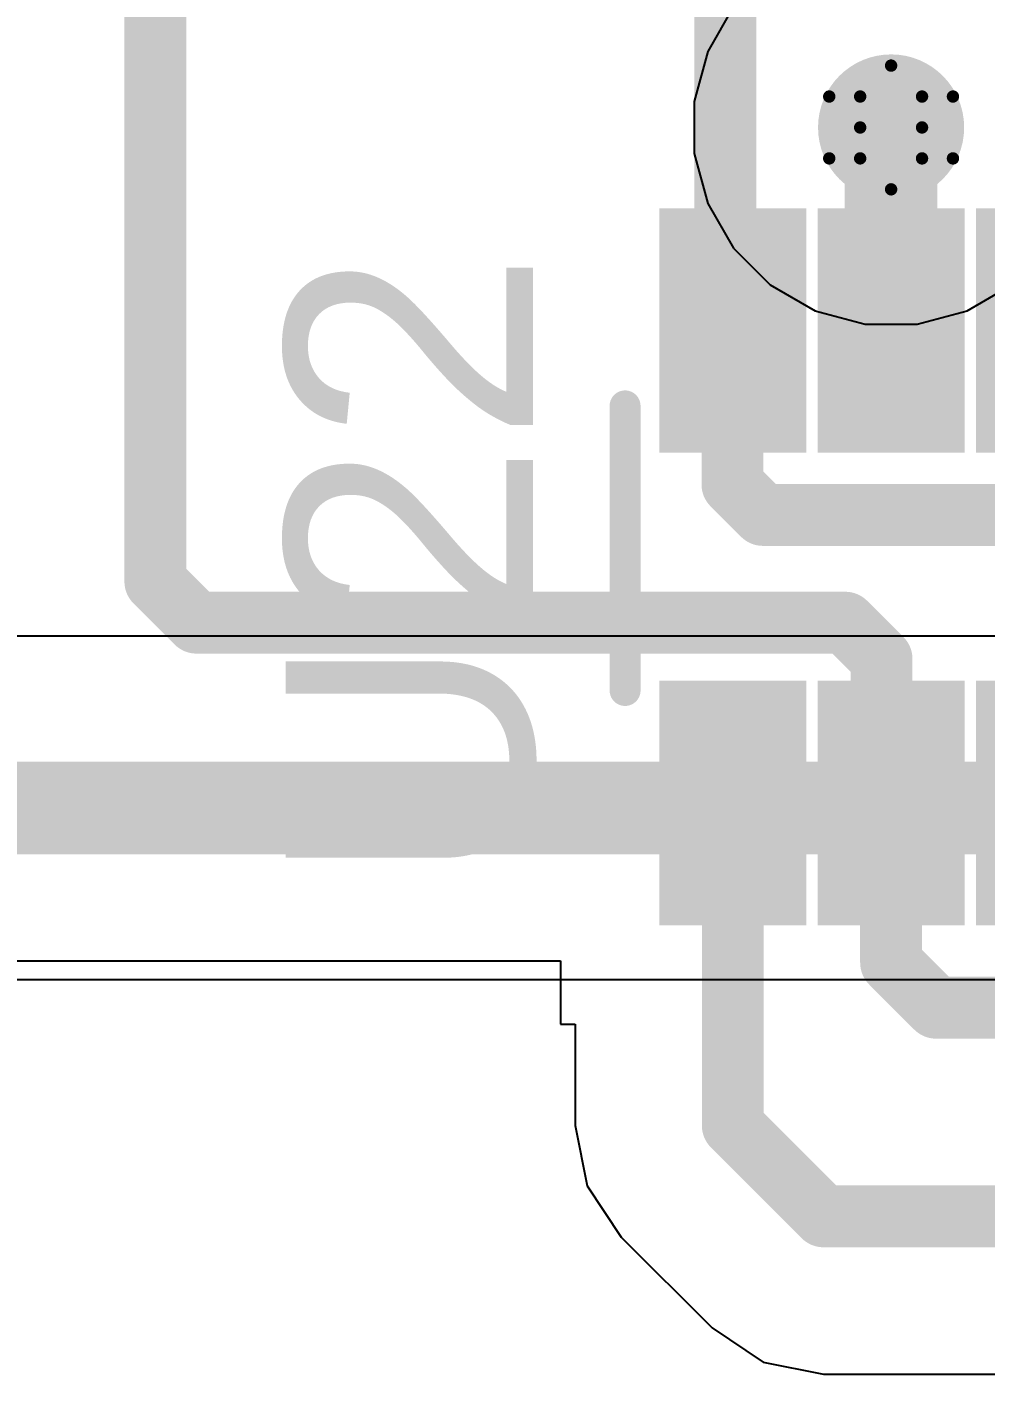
# Model space of a CAD drawing. Header units: inches. Extents: x -3 to 5437, y -3 to 5435.
# Drawn here: x 27.72 to 31.65, y 100.19 to 105.72 of the extents above; entities that cross this region are included whole.
import ezdxf

# ---------------------------------------------------------------- set-up
doc = ezdxf.new("R2010")
doc.units = ezdxf.units.IN
for name, color, linetype in [('Bottom Layer', 5, 'Continuous'), ('Bottom Solder', 6, 'Continuous'), ('Drill Drawing', 1, 'Continuous'), ('GND', 16, 'Continuous'), ('PWR', 76, 'Continuous'), ('Top Layer', 1, 'Continuous'), ('Top Overlay', 2, 'Continuous'), ('Top Paste', 8, 'Continuous'), ('Top Solder', 216, 'Continuous'), ('Via Holes', 16, 'Continuous')]:
    doc.layers.add(name, color=color, linetype=linetype)
doc.styles.add('Arial', font='', dxfattribs={"height": 0.2})
doc.styles.get('Arial').set_extended_font_data('Arial')

# ---------------------------------------------------------------- blocks, each defined once
blk = doc.blocks.new('SOT_363_169')
at = {"layer": 'Top Layer'}
for points in [[(-0.57, 0.85), (-0.57, 0.45), (-1.37, 0.45), (-1.37, 0.85)], [(1.37, 0.85), (1.37, 0.45), (0.57, 0.45), (0.57, 0.85)], [(-0.57, 0.2), (-0.57, -0.2), (-1.37, -0.2), (-1.37, 0.2)], [(1.37, 0.2), (1.37, -0.2), (0.57, -0.2), (0.57, 0.2)], [(-0.57, -0.45), (-0.57, -0.85), (-1.37, -0.85), (-1.37, -0.45)], [(1.37, -0.45), (1.37, -0.85), (0.57, -0.85), (0.57, -0.45)]]:
    blk.add_hatch(color=1, dxfattribs=at).paths.add_polyline_path(points)
at = {"layer": 'Top Paste'}
for points in [[(-0.57, 0.85), (-0.57, 0.45), (-1.37, 0.45), (-1.37, 0.85)], [(1.37, 0.85), (1.37, 0.45), (0.57, 0.45), (0.57, 0.85)], [(-0.57, 0.2), (-0.57, -0.2), (-1.37, -0.2), (-1.37, 0.2)], [(1.37, 0.2), (1.37, -0.2), (0.57, -0.2), (0.57, 0.2)], [(-0.57, -0.45), (-0.57, -0.85), (-1.37, -0.85), (-1.37, -0.45)], [(1.37, -0.45), (1.37, -0.85), (0.57, -0.85), (0.57, -0.45)]]:
    blk.add_hatch(color=8, dxfattribs=at).paths.add_polyline_path(points)
at = {"layer": 'Top Solder'}
for points in [[(-0.4684, 0.9516), (-0.4684, 0.3484), (-1.4716, 0.3484), (-1.4716, 0.9516)], [(1.4716, 0.9516), (1.4716, 0.3484), (0.4684, 0.3484), (0.4684, 0.9516)], [(-0.4684, 0.3016), (-0.4684, -0.3016), (-1.4716, -0.3016), (-1.4716, 0.3016)], [(1.4716, 0.3016), (1.4716, -0.3016), (0.4684, -0.3016), (0.4684, 0.3016)], [(-0.4684, -0.3484), (-0.4684, -0.9516), (-1.4716, -0.9516), (-1.4716, -0.3484)], [(1.4716, -0.3484), (1.4716, -0.9516), (0.4684, -0.9516), (0.4684, -0.3484)]]:
    blk.add_hatch(color=216, dxfattribs=at).paths.add_polyline_path(points)
at = {"layer": 'Top Overlay'}
for points in [[(0.508, 1.0922, 0.127, 0.127, 0), (-0.6604, 1.0922, 0.127, 0.127, 0)], [(-1.524, 0.6604, 0.1, 0.1, 0), (-1.651, 0.7874, 0.1, 0.1, 0)], [(-1.651, 0.5334, 0.1, 0.1, 0), (-1.651, 0.7874, 0.1, 0.1, 0)], [(-1.651, 0.5334, 0.1, 0.1, 0), (-1.524, 0.6604, 0.1, 0.1, 0)], [(0.508, -1.0922, 0.127, 0.127, 0), (-0.6604, -1.0922, 0.127, 0.127, 0)]]:
    blk.add_lwpolyline(points, format="xyseb", dxfattribs=at)
for points in [[(-0.6921, 1.0922, 0.0635, 0.0635, 1), (-0.6287, 1.0922, 0.0635, 0.0635, 1)], [(0.4763, 1.0922, 0.0635, 0.0635, 1), (0.5398, 1.0922, 0.0635, 0.0635, 1)], [(-1.676, 0.7874, 0.05, 0.05, 1), (-1.626, 0.7874, 0.05, 0.05, 1)], [(-1.676, 0.7874, 0.05, 0.05, 1), (-1.626, 0.7874, 0.05, 0.05, 1)], [(-1.549, 0.6604, 0.05, 0.05, 1), (-1.499, 0.6604, 0.05, 0.05, 1)], [(-1.549, 0.6604, 0.05, 0.05, 1), (-1.499, 0.6604, 0.05, 0.05, 1)], [(-1.676, 0.5334, 0.05, 0.05, 1), (-1.626, 0.5334, 0.05, 0.05, 1)], [(-1.676, 0.5334, 0.05, 0.05, 1), (-1.626, 0.5334, 0.05, 0.05, 1)], [(-0.6921, -1.0922, 0.0635, 0.0635, 1), (-0.6287, -1.0922, 0.0635, 0.0635, 1)], [(0.4763, -1.0922, 0.0635, 0.0635, 1), (0.5398, -1.0922, 0.0635, 0.0635, 1)]]:
    blk.add_lwpolyline(points, format="xyseb", close=True, dxfattribs=at)

msp = doc.modelspace()

# ---------------------------------------------------------------- hatches: boundary and pattern name
at = {"layer": 'Bottom Layer'}
h = msp.add_hatch(color=5, dxfattribs=at)
edge = h.paths.add_edge_path()
edge.add_arc((31.264, 105.3093), 0.3, 0, 360)
at = {"layer": 'Bottom Solder'}
h = msp.add_hatch(color=6, dxfattribs=at)
edge = h.paths.add_edge_path()
edge.add_arc((31.264, 105.3093), 0.15, 0, 360)
at = {"layer": 'GND'}
h = msp.add_hatch(color=16, dxfattribs=at)
edge = h.paths.add_edge_path()
edge.add_arc((31.264, 105.3093), 0.3, 0, 360)
at = {"layer": 'PWR'}
h = msp.add_hatch(color=76, dxfattribs=at)
edge = h.paths.add_edge_path()
edge.add_arc((31.264, 105.3093), 0.3, 0, 360)
at = {"layer": 'Top Layer'}
h = msp.add_hatch(color=1, dxfattribs=at)
edge = h.paths.add_edge_path()
edge.add_arc((31.264, 105.3093), 0.3, 0, 360)
at = {"layer": 'Top Solder'}
h = msp.add_hatch(color=216, dxfattribs=at)
edge = h.paths.add_edge_path()
edge.add_arc((31.264, 105.3093), 0.15, 0, 360)
at = {"layer": 'Via Holes'}
h = msp.add_hatch(color=7, dxfattribs=at)
edge = h.paths.add_edge_path()
edge.add_arc((31.264, 105.3093), 0.15, 0, 360)

# ---------------------------------------------------------------- linework, layer by layer
at = {"layer": 'Bottom Layer'}
for p, q in [((32.2216, 103.2202), (26.7803, 103.2202)), ((26.4885, 101.8111), (31.9699, 101.8111))]:
    msp.add_line(p, q, dxfattribs=at)
msp.add_lwpolyline([(26.4885, 102.5156, 0.381, 0.381, 0), (32.6174, 102.5156, 0.381, 0.381, 0)], format="xyseb", dxfattribs=at)
at = {"layer": 'Drill Drawing'}
for points in [[(31.137, 105.4363, 0.0508, 0.0508, 0), (31.264, 105.5633, 0.0508, 0.0508, 0)], [(31.264, 105.5633, 0.0508, 0.0508, 0), (31.391, 105.4363, 0.0508, 0.0508, 0)], [(31.01, 105.4363, 0.0508, 0.0508, 0), (31.137, 105.3093, 0.0508, 0.0508, 0)], [(31.01, 105.4363, 0.0508, 0.0508, 0), (31.137, 105.4363, 0.0508, 0.0508, 0)], [(31.391, 105.4363, 0.0508, 0.0508, 0), (31.518, 105.4363, 0.0508, 0.0508, 0)], [(31.391, 105.3093, 0.0508, 0.0508, 0), (31.518, 105.4363, 0.0508, 0.0508, 0)], [(31.01, 105.1823, 0.0508, 0.0508, 0), (31.137, 105.3093, 0.0508, 0.0508, 0)], [(31.391, 105.3093, 0.0508, 0.0508, 0), (31.518, 105.1823, 0.0508, 0.0508, 0)], [(31.01, 105.1823, 0.0508, 0.0508, 0), (31.137, 105.1823, 0.0508, 0.0508, 0)], [(31.137, 105.1823, 0.0508, 0.0508, 0), (31.264, 105.0553, 0.0508, 0.0508, 0)], [(31.264, 105.0553, 0.0508, 0.0508, 0), (31.391, 105.1823, 0.0508, 0.0508, 0)], [(31.391, 105.1823, 0.0508, 0.0508, 0), (31.518, 105.1823, 0.0508, 0.0508, 0)]]:
    msp.add_lwpolyline(points, format="xyseb", dxfattribs=at)
for points in [[(31.2513, 105.5633, 0.0254, 0.0254, 1), (31.2767, 105.5633, 0.0254, 0.0254, 1)], [(31.2513, 105.5633, 0.0254, 0.0254, 1), (31.2767, 105.5633, 0.0254, 0.0254, 1)], [(30.9973, 105.4363, 0.0254, 0.0254, 1), (31.0227, 105.4363, 0.0254, 0.0254, 1)], [(30.9973, 105.4363, 0.0254, 0.0254, 1), (31.0227, 105.4363, 0.0254, 0.0254, 1)], [(31.1243, 105.4363, 0.0254, 0.0254, 1), (31.1497, 105.4363, 0.0254, 0.0254, 1)], [(31.1243, 105.4363, 0.0254, 0.0254, 1), (31.1497, 105.4363, 0.0254, 0.0254, 1)], [(31.3783, 105.4363, 0.0254, 0.0254, 1), (31.4037, 105.4363, 0.0254, 0.0254, 1)], [(31.3783, 105.4363, 0.0254, 0.0254, 1), (31.4037, 105.4363, 0.0254, 0.0254, 1)], [(31.5053, 105.4363, 0.0254, 0.0254, 1), (31.5307, 105.4363, 0.0254, 0.0254, 1)], [(31.5053, 105.4363, 0.0254, 0.0254, 1), (31.5307, 105.4363, 0.0254, 0.0254, 1)], [(31.1243, 105.3093, 0.0254, 0.0254, 1), (31.1497, 105.3093, 0.0254, 0.0254, 1)], [(31.1243, 105.3093, 0.0254, 0.0254, 1), (31.1497, 105.3093, 0.0254, 0.0254, 1)], [(31.3783, 105.3093, 0.0254, 0.0254, 1), (31.4037, 105.3093, 0.0254, 0.0254, 1)], [(31.3783, 105.3093, 0.0254, 0.0254, 1), (31.4037, 105.3093, 0.0254, 0.0254, 1)], [(30.9973, 105.1823, 0.0254, 0.0254, 1), (31.0227, 105.1823, 0.0254, 0.0254, 1)], [(30.9973, 105.1823, 0.0254, 0.0254, 1), (31.0227, 105.1823, 0.0254, 0.0254, 1)], [(31.1243, 105.1823, 0.0254, 0.0254, 1), (31.1497, 105.1823, 0.0254, 0.0254, 1)], [(31.1243, 105.1823, 0.0254, 0.0254, 1), (31.1497, 105.1823, 0.0254, 0.0254, 1)], [(31.3783, 105.1823, 0.0254, 0.0254, 1), (31.4037, 105.1823, 0.0254, 0.0254, 1)], [(31.3783, 105.1823, 0.0254, 0.0254, 1), (31.4037, 105.1823, 0.0254, 0.0254, 1)], [(31.5053, 105.1823, 0.0254, 0.0254, 1), (31.5307, 105.1823, 0.0254, 0.0254, 1)], [(31.5053, 105.1823, 0.0254, 0.0254, 1), (31.5307, 105.1823, 0.0254, 0.0254, 1)], [(31.2513, 105.0553, 0.0254, 0.0254, 1), (31.2767, 105.0553, 0.0254, 0.0254, 1)], [(31.2513, 105.0553, 0.0254, 0.0254, 1), (31.2767, 105.0553, 0.0254, 0.0254, 1)]]:
    msp.add_lwpolyline(points, format="xyseb", close=True, dxfattribs=at)
at = {"layer": 'PWR'}
for p, q in [((30.6175, 105.8054), (30.5111, 105.6212)), ((30.5111, 105.6212), (30.456, 105.4156)), ((30.456, 105.4156), (30.456, 105.2029)), ((30.456, 105.2029), (30.5111, 104.9974)), ((30.5111, 104.9974), (30.6175, 104.8132)), ((30.6175, 104.8132), (30.7679, 104.6627)), ((30.7679, 104.6627), (30.9522, 104.5563)), ((31.5759, 104.5563), (31.7602, 104.6627)), ((30.9522, 104.5563), (31.1577, 104.5013)), ((31.3704, 104.5013), (31.5759, 104.5563)), ((31.1577, 104.5013), (31.3704, 104.5013))]:
    msp.add_line(p, q, dxfattribs=at)
at = {"layer": 'Top Layer'}
for p, q in [((23.9282, 101.8884), (29.906, 101.8884)), ((29.906, 101.8884), (29.906, 101.6279)), ((29.906, 101.6279), (29.9666, 101.6279)), ((29.9666, 101.6279), (29.9666, 101.2115)), ((29.9666, 101.2115), (30.0159, 100.9637)), ((30.0159, 100.9637), (30.1562, 100.7536)), ((30.1562, 100.7536), (30.5288, 100.3811)), ((30.5288, 100.3811), (30.7389, 100.2407)), ((30.7389, 100.2407), (30.9866, 100.1914)), ((30.9866, 100.1914), (32.7334, 100.1914))]:
    msp.add_line(p, q, dxfattribs=at)
for points in [[(28.2431, 103.4454, 0.254, 0.254, 0), (28.2431, 106.3981, 0.254, 0.254, 0)], [(30.583, 104.5069, 0.254, 0.254, 0), (30.583, 106.1981, 0.254, 0.254, 0)], [(31.264, 104.4759, 0.381, 0.381, 0), (31.264, 105.3093, 0.381, 0.381, 0)], [(30.583, 104.5069, 0.254, 0.254, 0), (30.614, 104.4759, 0.254, 0.254, 0)], [(30.6126, 103.8437, 0.254, 0.254, 0), (30.6126, 104.4745, 0.254, 0.254, 0)], [(30.6126, 104.4745, 0.1778, 0.1778, 0), (30.614, 104.4759, 0.1778, 0.1778, 0)], [(30.6126, 103.8437, 0.254, 0.254, 0), (30.7378, 103.7185, 0.254, 0.254, 0)], [(30.7378, 103.7185, 0.254, 0.254, 0), (33.3764, 103.7185, 0.254, 0.254, 0)], [(28.2431, 103.4454, 0.254, 0.254, 0), (28.4122, 103.2762, 0.254, 0.254, 0)], [(28.4122, 103.2762, 0.254, 0.254, 0), (31.076, 103.2762, 0.254, 0.254, 0)], [(31.076, 103.2762, 0.254, 0.254, 0), (31.2248, 103.1274, 0.254, 0.254, 0)], [(31.2248, 102.5751, 0.254, 0.254, 0), (31.2248, 103.1274, 0.254, 0.254, 0)], [(23.9282, 102.5359, 0.254, 0.254, 0), (30.614, 102.5359, 0.254, 0.254, 0)], [(30.614, 101.2115, 0.254, 0.254, 0), (30.614, 102.5359, 0.254, 0.254, 0)], [(31.2248, 102.5751, 0.254, 0.254, 0), (31.264, 102.5359, 0.254, 0.254, 0)], [(31.264, 101.8803, 0.254, 0.254, 0), (31.264, 102.5359, 0.254, 0.254, 0)], [(31.264, 101.8803, 0.254, 0.254, 0), (31.449, 101.6953, 0.254, 0.254, 0)], [(31.449, 101.6953, 0.254, 0.254, 0), (33.3764, 101.6953, 0.254, 0.254, 0)], [(30.614, 101.2115, 0.254, 0.254, 0), (30.9866, 100.8389, 0.254, 0.254, 0)], [(30.9866, 100.8389, 0.254, 0.254, 0), (33.3764, 100.8389, 0.254, 0.254, 0)]]:
    msp.add_lwpolyline(points, format="xyseb", dxfattribs=at)
for points in [[(31.1688, 105.3093, 0.1905, 0.1905, 1), (31.3593, 105.3093, 0.1905, 0.1905, 1)], [(31.1688, 104.4759, 0.1905, 0.1905, 1), (31.3593, 104.4759, 0.1905, 0.1905, 1)], [(30.5195, 104.5069, 0.127, 0.127, 1), (30.6465, 104.5069, 0.127, 0.127, 1)], [(30.5195, 104.5069, 0.127, 0.127, 1), (30.6465, 104.5069, 0.127, 0.127, 1)], [(30.5491, 104.4745, 0.127, 0.127, 1), (30.6761, 104.4745, 0.127, 0.127, 1)], [(30.5505, 104.4759, 0.127, 0.127, 1), (30.6775, 104.4759, 0.127, 0.127, 1)], [(30.5682, 104.4745, 0.0889, 0.0889, 1), (30.6571, 104.4745, 0.0889, 0.0889, 1)], [(30.5696, 104.4759, 0.0889, 0.0889, 1), (30.6585, 104.4759, 0.0889, 0.0889, 1)], [(30.5491, 103.8437, 0.127, 0.127, 1), (30.6761, 103.8437, 0.127, 0.127, 1)], [(30.5491, 103.8437, 0.127, 0.127, 1), (30.6761, 103.8437, 0.127, 0.127, 1)], [(30.6743, 103.7185, 0.127, 0.127, 1), (30.8013, 103.7185, 0.127, 0.127, 1)], [(30.6743, 103.7185, 0.127, 0.127, 1), (30.8013, 103.7185, 0.127, 0.127, 1)], [(28.1796, 103.4454, 0.127, 0.127, 1), (28.3066, 103.4454, 0.127, 0.127, 1)], [(28.1796, 103.4454, 0.127, 0.127, 1), (28.3066, 103.4454, 0.127, 0.127, 1)], [(28.3487, 103.2762, 0.127, 0.127, 1), (28.4757, 103.2762, 0.127, 0.127, 1)], [(28.3487, 103.2762, 0.127, 0.127, 1), (28.4757, 103.2762, 0.127, 0.127, 1)], [(31.0125, 103.2762, 0.127, 0.127, 1), (31.1395, 103.2762, 0.127, 0.127, 1)], [(31.0125, 103.2762, 0.127, 0.127, 1), (31.1395, 103.2762, 0.127, 0.127, 1)], [(31.1613, 103.1274, 0.127, 0.127, 1), (31.2883, 103.1274, 0.127, 0.127, 1)], [(31.1613, 103.1274, 0.127, 0.127, 1), (31.2883, 103.1274, 0.127, 0.127, 1)], [(30.5505, 102.5359, 0.127, 0.127, 1), (30.6775, 102.5359, 0.127, 0.127, 1)], [(30.5505, 102.5359, 0.127, 0.127, 1), (30.6775, 102.5359, 0.127, 0.127, 1)], [(31.1613, 102.5751, 0.127, 0.127, 1), (31.2883, 102.5751, 0.127, 0.127, 1)], [(31.1613, 102.5751, 0.127, 0.127, 1), (31.2883, 102.5751, 0.127, 0.127, 1)], [(31.2005, 102.5359, 0.127, 0.127, 1), (31.3275, 102.5359, 0.127, 0.127, 1)], [(31.2005, 102.5359, 0.127, 0.127, 1), (31.3275, 102.5359, 0.127, 0.127, 1)], [(31.2005, 101.8803, 0.127, 0.127, 1), (31.3275, 101.8803, 0.127, 0.127, 1)], [(31.2005, 101.8803, 0.127, 0.127, 1), (31.3275, 101.8803, 0.127, 0.127, 1)], [(31.3855, 101.6953, 0.127, 0.127, 1), (31.5125, 101.6953, 0.127, 0.127, 1)], [(31.3855, 101.6953, 0.127, 0.127, 1), (31.5125, 101.6953, 0.127, 0.127, 1)], [(30.5505, 101.2115, 0.127, 0.127, 1), (30.6775, 101.2115, 0.127, 0.127, 1)], [(30.5505, 101.2115, 0.127, 0.127, 1), (30.6775, 101.2115, 0.127, 0.127, 1)], [(30.9231, 100.8389, 0.127, 0.127, 1), (31.0501, 100.8389, 0.127, 0.127, 1)], [(30.9231, 100.8389, 0.127, 0.127, 1), (31.0501, 100.8389, 0.127, 0.127, 1)]]:
    msp.add_lwpolyline(points, format="xyseb", close=True, dxfattribs=at)

# ---------------------------------------------------------------- block references
at = {"rotation": 270}
msp.add_blockref('SOT_363_169', (31.264, 103.5059), dxfattribs=at)

# ---------------------------------------------------------------- texts
at = {"layer": 'Top Overlay', "style": 'Arial'}
msp.add_text('U22', height=1.016, rotation=90, dxfattribs=at).set_placement((29.794, 102.2016))

doc.saveas('drawing.dxf')
